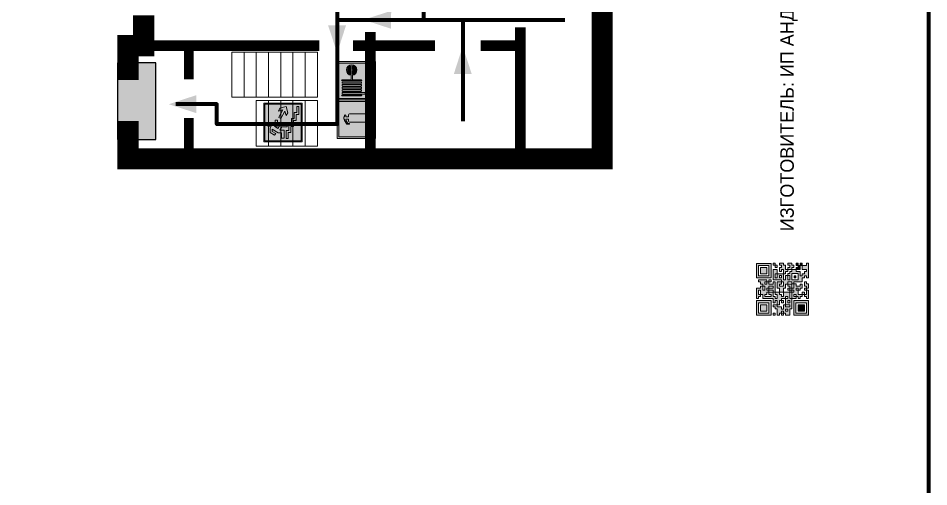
# Model space of a CAD drawing. Header units: millimetres. Extents: x 13114 to 67229, y 22859 to 38520.
# Drawn here: x 23301.3 to 23490.7, y 24679.7 to 24777.2 of the extents above; entities that cross this region are included whole.
import ezdxf

# ---------------------------------------------------------------- set-up
doc = ezdxf.new("R2010")
doc.units = ezdxf.units.MM
doc.layers.add('План_Штампы', color=7, linetype='Continuous')
doc.styles.add('обычный', font='arial.ttf')

# ---------------------------------------------------------------- blocks, each defined once
blk = doc.blocks.new('QR')
at = {"lineweight": 0}
h = blk.add_hatch(color=256, dxfattribs=at)
h.dxf.hatch_style = 1
h.paths.add_polyline_path([(9241.16, 2687.38), (9242.01, 2687.38), (9242.01, 2687.83), (9241.59, 2687.83), (9241.59, 2688.68), (9239.45, 2688.68), (9239.45, 2688.25), (9239.86, 2688.25), (9239.86, 2687.83), (9240.29, 2687.83), (9240.29, 2688.25), (9241.16, 2688.25), (9241.16, 2687.83), (9240.29, 2687.83), (9240.29, 2687.38), (9239.45, 2687.38), (9239.45, 2685.22), (9238.57, 2685.22), (9238.57, 2684.8), (9239.02, 2684.8), (9239.02, 2684.37), (9238.13, 2684.37), (9238.13, 2683.92), (9239.02, 2683.92), (9239.02, 2683.5), (9239.44, 2683.5), (9239.44, 2682.64), (9239.87, 2682.64), (9239.87, 2682.18), (9239.44, 2682.18), (9239.44, 2682.64), (9238.13, 2682.64), (9238.13, 2681.76), (9237.71, 2681.76), (9237.71, 2682.64), (9238.13, 2682.64), (9238.13, 2683.07), (9237.27, 2683.07), (9237.27, 2683.51), (9237.71, 2683.51), (9237.71, 2684.37), (9238.13, 2684.37), (9238.13, 2685.22), (9237.71, 2685.22), (9237.71, 2684.8), (9237.28, 2684.8), (9237.28, 2684.38), (9235.98, 2684.38), (9235.98, 2683.92), (9236.4, 2683.92), (9236.4, 2683.49), (9236.84, 2683.49), (9236.84, 2683.07), (9236.4, 2683.07), (9236.4, 2682.64), (9235.98, 2682.64), (9235.98, 2681.76), (9237.29, 2681.76), (9237.29, 2681.33), (9239.43, 2681.33), (9239.43, 2681.76), (9240.74, 2681.76), (9240.74, 2683.05), (9239.87, 2683.05), (9239.87, 2683.5), (9240.29, 2683.5), (9240.29, 2683.91), (9240.74, 2683.91), (9240.74, 2684.81), (9240.29, 2684.81), (9240.29, 2684.79), (9240.29, 2684.37), (9239.45, 2684.37), (9239.45, 2684.8), (9239.87, 2684.8), (9239.87, 2685.21), (9240.74, 2685.21), (9240.74, 2686.1), (9240.29, 2686.1), (9240.29, 2685.64), (9239.86, 2685.64), (9239.86, 2686.95), (9240.29, 2686.95), (9240.29, 2686.52), (9240.74, 2686.52), (9240.74, 2686.1), (9241.16, 2686.1), (9241.16, 2686.53), (9241.59, 2686.53), (9241.59, 2686.1), (9242.02, 2686.1), (9242.02, 2685.21), (9241.59, 2685.21), (9241.59, 2686.1), (9241.16, 2686.1), (9241.16, 2685.21), (9240.74, 2685.21), (9240.74, 2684.81), (9242.89, 2684.81), (9242.89, 2685.22), (9242.47, 2685.22), (9242.47, 2686.11), (9242.89, 2686.11), (9242.89, 2686.52), (9242.46, 2686.52), (9242.46, 2686.95), (9242.89, 2686.95), (9242.89, 2686.52), (9243.32, 2686.52), (9243.32, 2688.26), (9242.9, 2688.26), (9242.9, 2687.83), (9242.47, 2687.83), (9242.47, 2687.38), (9242.01, 2687.38), (9242.01, 2686.94), (9241.16, 2686.94)])
h.paths.add_polyline_path([(9239.02, 2682.18), (9239.02, 2681.76), (9238.54, 2681.76), (9238.54, 2682.18)], flags=16)
h.paths.add_polyline_path([(9237.27, 2682.65), (9237.27, 2682.19), (9236.83, 2682.19), (9236.83, 2682.65)], flags=16)
h = blk.add_hatch(color=256, dxfattribs=at)
h.dxf.hatch_style = 1
h.paths.add_polyline_path([(9238.15, 2687.83), (9236.83, 2687.83), (9236.83, 2686.52), (9238.15, 2686.52)], flags=0)
h.paths.add_polyline_path([(9239.01, 2685.65), (9239.01, 2688.68), (9235.98, 2688.68), (9235.98, 2685.65)])
h.paths.add_polyline_path([(9236.41, 2686.1), (9236.41, 2688.26), (9238.56, 2688.26), (9238.56, 2686.1)], flags=16)
h.paths.add_polyline_path([(9236.83, 2686.52), (9236.83, 2687.83), (9238.15, 2687.83), (9238.15, 2686.52)], flags=0)
h = blk.add_hatch(color=256, dxfattribs=at)
h.dxf.hatch_style = 1
h.paths.add_polyline_path([(9238.15, 2686.52), (9238.15, 2687.83), (9236.83, 2687.83), (9236.83, 2686.52)])
h.paths.add_polyline_path([(9245.91, 2686.52), (9245.91, 2687.83), (9244.59, 2687.83), (9244.59, 2686.52)], flags=0)
h.paths.add_polyline_path([(9246.77, 2685.65), (9246.77, 2688.68), (9243.74, 2688.68), (9243.74, 2685.65)])
h.paths.add_polyline_path([(9244.17, 2686.1), (9244.17, 2688.26), (9246.32, 2688.26), (9246.32, 2686.1)], flags=16)
h.paths.add_polyline_path([(9244.59, 2686.52), (9244.59, 2687.83), (9245.91, 2687.83), (9245.91, 2686.52)], flags=0)
h = blk.add_hatch(color=256, dxfattribs=at)
h.dxf.hatch_style = 1
h.paths.add_polyline_path([(9240.75, 2681.76), (9240.75, 2681.35), (9241.17, 2681.35), (9241.17, 2681.76)])
h.paths.add_polyline_path([(9241.6, 2682.18), (9241.17, 2682.18), (9241.17, 2681.76), (9241.6, 2681.76)])
h.paths.add_polyline_path([(9242.47, 2681.34), (9242.47, 2682.19), (9242.02, 2682.19), (9242.02, 2681.76), (9241.6, 2681.76), (9241.6, 2681.34)])
h.paths.add_polyline_path([(9239.87, 2678.3), (9239.44, 2678.3), (9239.44, 2677.89), (9241.17, 2677.89), (9241.17, 2678.3), (9240.28, 2678.3), (9240.28, 2678.73), (9239.87, 2678.73)])
h.paths.add_polyline_path([(9240.75, 2678.73), (9240.75, 2679.19), (9240.28, 2679.19), (9240.28, 2678.73)])
h.paths.add_polyline_path([(9241.6, 2678.73), (9241.17, 2678.73), (9241.17, 2678.3), (9241.6, 2678.3)])
h.paths.add_polyline_path([(9242.02, 2678.3), (9241.6, 2678.3), (9241.6, 2677.89), (9242.48, 2677.89), (9242.48, 2678.31), (9242.9, 2678.31), (9242.9, 2678.73), (9242.02, 2678.73)])
h.paths.add_polyline_path([(9246.36, 2684.37), (9246.36, 2684.79), (9245.93, 2684.79), (9245.93, 2684.37)])
h.paths.add_polyline_path([(9246.78, 2685.2), (9246.36, 2685.2), (9246.36, 2684.79), (9246.78, 2684.79)])
h.paths.add_polyline_path([(9245.91, 2687.83), (9244.59, 2687.83), (9244.59, 2686.52), (9245.91, 2686.52)])
h = blk.add_hatch(color=256, dxfattribs=at)
h.dxf.hatch_style = 1
h.paths.add_polyline_path([(9243.32, 2686.11), (9242.89, 2686.11), (9242.89, 2685.64), (9243.32, 2685.64)])
h.paths.add_polyline_path([(9239.02, 2683.07), (9239.02, 2683.5), (9238.56, 2683.5), (9238.56, 2683.07)])
h.paths.add_polyline_path([(9236.4, 2684.8), (9236.4, 2685.22), (9235.98, 2685.22), (9235.98, 2684.8)])
h.paths.add_polyline_path([(9236.4, 2683.07), (9236.4, 2683.49), (9235.98, 2683.49), (9235.98, 2683.07)])
h = blk.add_hatch(color=256, dxfattribs=at)
h.dxf.hatch_style = 1
h.paths.add_polyline_path([(9243.32, 2682.64), (9243.32, 2683.07), (9244.62, 2683.07), (9244.62, 2684.37), (9243.74, 2684.37), (9243.74, 2684.8), (9244.62, 2684.8), (9244.62, 2684.37), (9245.48, 2684.37), (9245.48, 2685.22), (9243.32, 2685.22), (9243.32, 2683.5), (9242.89, 2683.5), (9242.89, 2683.06), (9242.01, 2683.06), (9242.01, 2683.91), (9242.47, 2683.91), (9242.47, 2683.5), (9242.89, 2683.5), (9242.89, 2684.38), (9241.59, 2684.38), (9241.59, 2683.91), (9240.74, 2683.91), (9240.74, 2683.05), (9241.59, 2683.05), (9241.59, 2682.64), (9242.47, 2682.64), (9242.47, 2682.19), (9242.91, 2682.19), (9242.91, 2681.34), (9242.48, 2681.34), (9242.48, 2680.91), (9242.91, 2680.91), (9242.91, 2679.17), (9243.75, 2679.17), (9243.75, 2678.73), (9244.2, 2678.73), (9244.2, 2678.3), (9243.75, 2678.3), (9243.75, 2677.88), (9246.78, 2677.88), (9246.78, 2678.3), (9246.35, 2678.3), (9246.35, 2679.19), (9245.48, 2679.19), (9245.48, 2678.31), (9245.05, 2678.31), (9245.05, 2678.73), (9244.62, 2678.73), (9244.62, 2679.19), (9244.2, 2679.19), (9244.2, 2679.61), (9245.05, 2679.61), (9245.05, 2680.46), (9245.48, 2680.46), (9245.48, 2681.34), (9245.04, 2681.34), (9245.04, 2681.76), (9244.63, 2681.76), (9244.63, 2682.19), (9244.21, 2682.19), (9244.21, 2681.76), (9243.32, 2681.76), (9243.32, 2682.19), (9244.21, 2682.19), (9244.21, 2682.64)])
h.paths.add_polyline_path([(9243.75, 2683.49), (9243.75, 2683.92), (9244.21, 2683.92), (9244.21, 2683.49)], flags=16)
h.paths.add_polyline_path([(9243.32, 2681.34), (9244.63, 2681.34), (9244.63, 2680.04), (9243.32, 2680.04)], flags=16)
h.paths.add_polyline_path([(9243.76, 2680.89), (9244.18, 2680.89), (9244.18, 2680.48), (9243.76, 2680.48)], flags=0)
h = blk.add_hatch(color=256, dxfattribs=at)
h.dxf.hatch_style = 1
h.paths.add_polyline_path([(9246.36, 2683.07), (9246.78, 2683.07), (9246.78, 2683.92), (9246.36, 2683.92), (9246.36, 2683.49), (9245.92, 2683.49), (9245.92, 2683.92), (9245.06, 2683.92), (9245.06, 2683.49), (9245.48, 2683.49), (9245.48, 2683.07), (9244.62, 2683.07), (9244.62, 2682.65), (9245.05, 2682.65), (9245.05, 2682.18), (9245.48, 2682.18), (9245.48, 2682.65), (9246.36, 2682.65)])
h.paths.add_polyline_path([(9246.78, 2682.18), (9246.36, 2682.18), (9246.36, 2681.75), (9245.92, 2681.75), (9245.92, 2682.18), (9245.48, 2682.18), (9245.48, 2681.34), (9245.48, 2681.34), (9245.94, 2681.34), (9245.94, 2680.91), (9246.36, 2680.91), (9246.36, 2681.34), (9246.78, 2681.34)])
h = blk.add_hatch(color=256, dxfattribs=at)
h.dxf.hatch_style = 1
h.paths.add_polyline_path([(9235.98, 2680.9), (9235.98, 2677.86), (9239.02, 2677.86), (9239.02, 2680.9)])
h.paths.add_polyline_path([(9238.57, 2680.48), (9238.57, 2678.32), (9236.41, 2678.32), (9236.41, 2680.48)], flags=16)
h.paths.add_polyline_path([(9238.15, 2680.05), (9238.15, 2678.74), (9236.83, 2678.74), (9236.83, 2680.05)], flags=0)
h = blk.add_hatch(color=256, dxfattribs=at)
h.dxf.hatch_style = 1
h.paths.add_polyline_path([(9242.02, 2680.46), (9242.48, 2680.46), (9242.48, 2680.91), (9241.58, 2680.91), (9241.58, 2681.35), (9241.17, 2681.35), (9241.17, 2680.91), (9240.75, 2680.91), (9240.75, 2681.33), (9239.43, 2681.33), (9239.43, 2680.46), (9239.86, 2680.46), (9239.86, 2680.92), (9240.3, 2680.92), (9240.3, 2680.46), (9239.86, 2680.46), (9239.86, 2680.04), (9239.44, 2680.04), (9239.44, 2679.62), (9239.86, 2679.62), (9239.86, 2679.19), (9240.29, 2679.19), (9240.29, 2680.03), (9241.18, 2680.03), (9241.18, 2680.47), (9241.6, 2680.47), (9241.6, 2680.03), (9241.18, 2680.03), (9241.18, 2679.61), (9241.6, 2679.61), (9241.6, 2679.19), (9242.47, 2679.19), (9242.47, 2679.6), (9242.02, 2679.6)])
h = blk.add_hatch(color=256, dxfattribs=at)
h.dxf.hatch_style = 1
h.paths.add_polyline_path([(9244.18, 2680.48), (9244.18, 2680.89), (9243.76, 2680.89), (9243.76, 2680.48)])
h = blk.add_hatch(color=256, dxfattribs=at)
h.dxf.hatch_style = 1
h.paths.add_polyline_path([(9238.15, 2680.05), (9236.83, 2680.05), (9236.83, 2678.74), (9238.15, 2678.74)])
h = blk.add_hatch(color=256, dxfattribs=at)
h.dxf.hatch_style = 1
h.paths.add_polyline_path([(9245.93, 2680.04), (9245.93, 2680.46), (9245.48, 2680.46), (9245.48, 2679.62), (9246.35, 2679.62), (9246.35, 2680.04)])
h.paths.add_polyline_path([(9246.78, 2680.04), (9246.78, 2680.46), (9246.35, 2680.46), (9246.35, 2680.04)])
h.paths.add_polyline_path([(9246.78, 2679.18), (9246.78, 2679.62), (9246.35, 2679.62), (9246.35, 2679.18)])
for points in [[(9237.71, 2685.22), (9238.13, 2685.22), (9238.13, 2684.37), (9237.71, 2684.37), (9237.71, 2683.51), (9237.27, 2683.51), (9237.27, 2683.07), (9238.13, 2683.07), (9238.13, 2682.64), (9237.71, 2682.64), (9237.71, 2681.76), (9238.13, 2681.76), (9238.13, 2682.64), (9239.44, 2682.64), (9239.44, 2683.5), (9239.02, 2683.5), (9239.02, 2683.07), (9238.56, 2683.07), (9238.56, 2683.5), (9239.02, 2683.5), (9239.02, 2683.92), (9238.13, 2683.92), (9238.13, 2684.37), (9239.02, 2684.37), (9239.02, 2684.8), (9238.57, 2684.8), (9238.57, 2685.22), (9239.45, 2685.22), (9239.45, 2687.38), (9240.29, 2687.38), (9240.29, 2687.83), (9239.86, 2687.83), (9239.86, 2688.25), (9239.45, 2688.25), (9239.45, 2688.68), (9241.59, 2688.68), (9241.59, 2687.83), (9242.01, 2687.83), (9242.01, 2687.38), (9242.47, 2687.38), (9242.47, 2687.83), (9242.9, 2687.83), (9242.9, 2688.26), (9243.32, 2688.26), (9243.32, 2686.52), (9242.89, 2686.52), (9242.89, 2686.11), (9243.32, 2686.11), (9243.32, 2685.64), (9242.89, 2685.64), (9242.89, 2686.11), (9242.47, 2686.11), (9242.47, 2685.22), (9242.89, 2685.22), (9242.89, 2684.81), (9240.74, 2684.81), (9240.74, 2683.91), (9241.59, 2683.91), (9241.59, 2684.38), (9242.89, 2684.38), (9242.89, 2683.5), (9242.47, 2683.5), (9242.47, 2683.91), (9242.01, 2683.91), (9242.01, 2683.06), (9242.89, 2683.06), (9242.89, 2683.5), (9243.32, 2683.5), (9243.32, 2685.22), (9245.48, 2685.22), (9245.48, 2684.37), (9244.62, 2684.37), (9244.62, 2683.07), (9245.48, 2683.07), (9245.48, 2683.49), (9245.06, 2683.49), (9245.06, 2683.92), (9245.92, 2683.92), (9245.92, 2683.49), (9246.36, 2683.49), (9246.36, 2683.92), (9246.78, 2683.92), (9246.78, 2683.07), (9246.36, 2683.07), (9246.36, 2682.65), (9245.48, 2682.65), (9245.48, 2682.18), (9245.92, 2682.18), (9245.92, 2681.75), (9246.36, 2681.75), (9246.36, 2682.18), (9246.78, 2682.18), (9246.78, 2681.34), (9246.36, 2681.34), (9246.36, 2680.91), (9245.94, 2680.91), (9245.94, 2681.34), (9245.48, 2681.34), (9245.48, 2680.46), (9245.93, 2680.46), (9245.93, 2680.04), (9246.35, 2680.04), (9246.35, 2680.46), (9246.78, 2680.46), (9246.78, 2680.04), (9246.78, 2680.04), (9246.35, 2680.04), (9246.35, 2679.62), (9246.78, 2679.62), (9246.78, 2679.18), (9246.35, 2679.18), (9246.35, 2678.3), (9246.78, 2678.3), (9246.78, 2677.88), (9243.75, 2677.88), (9243.75, 2678.3), (9244.2, 2678.3), (9244.2, 2678.73), (9243.75, 2678.73), (9243.75, 2679.17), (9242.91, 2679.17), (9242.91, 2680.91), (9242.48, 2680.91), (9242.48, 2680.46), (9242.02, 2680.46), (9242.02, 2679.6), (9242.47, 2679.6), (9242.47, 2679.19), (9241.6, 2679.19), (9241.6, 2679.61), (9241.18, 2679.61), (9241.18, 2680.03), (9240.29, 2680.03), (9240.29, 2679.19), (9240.75, 2679.19), (9240.75, 2678.73), (9240.28, 2678.73), (9240.28, 2678.3), (9241.17, 2678.3), (9241.17, 2678.73), (9241.6, 2678.73), (9241.6, 2678.3), (9242.02, 2678.3), (9242.02, 2678.73), (9242.9, 2678.73), (9242.9, 2678.31), (9242.48, 2678.31), (9242.48, 2677.89), (9241.6, 2677.89), (9241.6, 2678.3), (9241.17, 2678.3), (9241.17, 2677.89), (9239.44, 2677.89), (9239.44, 2678.3), (9239.87, 2678.3), (9239.87, 2678.73), (9240.28, 2678.73), (9240.28, 2679.19), (9240.29, 2679.19), (9239.86, 2679.19), (9239.86, 2679.62), (9239.44, 2679.62), (9239.44, 2680.04), (9239.86, 2680.04), (9239.86, 2680.46), (9239.43, 2680.46), (9239.43, 2681.33), (9237.29, 2681.33), (9237.29, 2681.76), (9235.98, 2681.76), (9235.98, 2682.64), (9236.4, 2682.64), (9236.4, 2683.07), (9235.98, 2683.07), (9235.98, 2683.49), (9236.4, 2683.49), (9236.4, 2683.92), (9235.98, 2683.92), (9235.98, 2684.38), (9237.28, 2684.38), (9237.28, 2684.8), (9237.71, 2684.8), (9237.71, 2685.22), (9237.92, 2685.22)], [(9240.74, 2686.1), (9240.74, 2686.52), (9240.29, 2686.52), (9240.29, 2686.95), (9239.86, 2686.95), (9239.86, 2685.64), (9240.29, 2685.64), (9240.29, 2686.1), (9240.74, 2686.1), (9240.74, 2686.52)], [(9240.74, 2685.21), (9239.87, 2685.21), (9239.87, 2684.8), (9239.45, 2684.8), (9239.45, 2684.37), (9240.29, 2684.37), (9240.29, 2684.79), (9240.29, 2684.81), (9240.74, 2684.81), (9240.74, 2685.21), (9239.87, 2685.21)], [(9244.62, 2684.37), (9244.62, 2684.8), (9243.74, 2684.8), (9243.74, 2684.37), (9244.62, 2684.37)], [(9240.74, 2683.05), (9240.74, 2681.76), (9239.43, 2681.76), (9239.43, 2681.33), (9240.75, 2681.33), (9240.75, 2681.35), (9240.75, 2680.91), (9241.17, 2680.91), (9241.17, 2681.35), (9241.58, 2681.35), (9241.58, 2680.91), (9242.48, 2680.91), (9242.48, 2681.34), (9242.91, 2681.34), (9242.91, 2682.19), (9242.47, 2682.19), (9242.47, 2682.64), (9241.59, 2682.64), (9241.59, 2683.05), (9240.74, 2683.05)], [(9240.74, 2683.91), (9240.29, 2683.91), (9240.29, 2683.5), (9239.87, 2683.5), (9239.87, 2683.05), (9240.74, 2683.05), (9240.74, 2683.91)], [(9244.62, 2683.07), (9243.32, 2683.07), (9243.32, 2682.64), (9244.21, 2682.64), (9244.21, 2682.19), (9243.32, 2682.19), (9243.32, 2681.76), (9244.21, 2681.76), (9244.21, 2682.19), (9244.63, 2682.19), (9244.63, 2681.76), (9245.04, 2681.76), (9245.04, 2681.34), (9245.48, 2681.34)], [(9245.48, 2682.18), (9245.05, 2682.18), (9245.05, 2682.65), (9244.62, 2682.65), (9244.62, 2683.07)], [(9239.86, 2680.46), (9239.86, 2680.92), (9240.3, 2680.92), (9240.3, 2680.46), (9239.86, 2680.46)], [(9241.6, 2681.76), (9242.02, 2681.76), (9242.02, 2682.19), (9242.47, 2682.19), (9242.47, 2681.34), (9241.6, 2681.34), (9241.6, 2681.76)], [(9245.48, 2682.18), (9245.48, 2681.34)], [(9245.48, 2680.46), (9245.05, 2680.46), (9245.05, 2679.61), (9244.2, 2679.61), (9244.2, 2679.19), (9244.62, 2679.19), (9244.62, 2678.73), (9245.05, 2678.73), (9245.05, 2678.31), (9245.48, 2678.31), (9245.48, 2679.19), (9246.35, 2679.19), (9246.35, 2679.07)], [(9246.35, 2679.62), (9245.48, 2679.62), (9245.48, 2680.46)], [(9245.48, 2680.46), (9245.48, 2679.62), (9246.35, 2679.62), (9246.35, 2680.04), (9245.93, 2680.04), (9245.93, 2680.46), (9245.48, 2680.46), (9245.48, 2679.62)], [(9246.35, 2679.62), (9246.35, 2679.18)]]:
    blk.add_lwpolyline(points, dxfattribs=at)
for points in [[(9235.98, 2685.65), (9239.01, 2685.65), (9239.01, 2688.68), (9235.98, 2688.68)], [(9236.41, 2688.26), (9238.56, 2688.26), (9238.56, 2686.1), (9236.41, 2686.1)], [(9240.29, 2687.83), (9241.16, 2687.83), (9241.16, 2688.25), (9240.29, 2688.25)], [(9240.29, 2688.25), (9241.16, 2688.25), (9241.16, 2687.83), (9240.29, 2687.83)], [(9243.74, 2685.65), (9246.77, 2685.65), (9246.77, 2688.68), (9243.74, 2688.68)], [(9244.17, 2688.26), (9246.32, 2688.26), (9246.32, 2686.1), (9244.17, 2686.1)], [(9236.83, 2687.83), (9238.15, 2687.83), (9238.15, 2686.52), (9236.83, 2686.52)], [(9242.01, 2687.38), (9241.16, 2687.38), (9241.16, 2686.94), (9242.01, 2686.94)], [(9241.16, 2687.38), (9242.01, 2687.38), (9242.01, 2686.94), (9241.16, 2686.94)], [(9241.16, 2686.53), (9241.59, 2686.53), (9241.59, 2686.1), (9241.16, 2686.1)], [(9242.89, 2686.52), (9242.46, 2686.52), (9242.46, 2686.95), (9242.89, 2686.95)], [(9244.59, 2687.83), (9245.91, 2687.83), (9245.91, 2686.52), (9244.59, 2686.52)], [(9235.98, 2684.8), (9236.4, 2684.8), (9236.4, 2685.22), (9235.98, 2685.22)], [(9241.16, 2686.1), (9240.74, 2686.1), (9240.74, 2685.21), (9241.16, 2685.21)], [(9241.59, 2686.1), (9242.02, 2686.1), (9242.02, 2685.21), (9241.59, 2685.21)], [(9245.93, 2684.79), (9246.36, 2684.79), (9246.36, 2684.37), (9245.93, 2684.37)], [(9246.36, 2685.2), (9246.78, 2685.2), (9246.78, 2684.79), (9246.36, 2684.79)], [(9236.4, 2683.07), (9236.84, 2683.07), (9236.84, 2683.49), (9236.4, 2683.49)], [(9236.83, 2682.19), (9237.27, 2682.19), (9237.27, 2682.65), (9236.83, 2682.65)], [(9239.44, 2682.64), (9239.87, 2682.64), (9239.87, 2682.18), (9239.44, 2682.18)], [(9243.75, 2683.92), (9244.21, 2683.92), (9244.21, 2683.49), (9243.75, 2683.49)], [(9235.98, 2677.86), (9239.02, 2677.86), (9239.02, 2680.9), (9235.98, 2680.9)], [(9238.54, 2682.18), (9239.02, 2682.18), (9239.02, 2681.76), (9238.54, 2681.76)], [(9240.75, 2681.76), (9241.17, 2681.76), (9241.17, 2681.35), (9240.75, 2681.35)], [(9241.17, 2682.18), (9241.6, 2682.18), (9241.6, 2681.76), (9241.17, 2681.76)], [(9243.32, 2680.04), (9244.63, 2680.04), (9244.63, 2681.34), (9243.32, 2681.34)], [(9243.76, 2680.89), (9244.18, 2680.89), (9244.18, 2680.48), (9243.76, 2680.48)], [(9236.41, 2680.48), (9238.57, 2680.48), (9238.57, 2678.32), (9236.41, 2678.32)], [(9236.83, 2680.05), (9238.15, 2680.05), (9238.15, 2678.74), (9236.83, 2678.74)], [(9241.18, 2680.03), (9241.6, 2680.03), (9241.6, 2680.47), (9241.18, 2680.47)]]:
    blk.add_lwpolyline(points, close=True, dxfattribs=at)
blk = doc.blocks.new('A$C7B4425F7')
at = {"true_color": 0xffffff}
blk.add_hatch(color=7, dxfattribs=at).paths.add_polyline_path([(0, 0), (-16, 0), (-16, -8), (0, -8)])
h = blk.add_hatch(color=126)
h.paths.add_polyline_path([(-0.2, -0.2), (-15.8, -0.2), (-15.8, -7.8), (-0.2, -7.8)])
h.paths.add_polyline_path([(-11.76, -2.03), (-11.76, -3.66), (-11.17, -3.66, -0.568275), (-11.17, -6.18), (-12.58, -6.18), (-12.58, -2.03)], flags=16)
h.paths.add_polyline_path([(-13.33, -4.12, -0.495768), (-13.59, -6.18), (-15.03, -6.18), (-15.03, -2.03), (-13.59, -2.03, -0.487973)], flags=16)
h.paths.add_polyline_path([(-10.25, -2.03), (-9.48, -2.03), (-9.48, -6.18), (-10.25, -6.18)], flags=16)
h.paths.add_polyline_path([(-13.84, -3.69), (-14.24, -3.69), (-14.24, -3.03), (-13.9, -3.03, -0.692621)], flags=0)
h.paths.add_polyline_path([(-9.15, -2.03), (-8.4, -2.03), (-8.04, -3.07), (-7.68, -2.03), (-6.93, -2.03), (-7.64, -4.1), (-6.93, -6.18), (-7.68, -6.18), (-8.04, -5.14), (-8.4, -6.18), (-9.15, -6.18), (-8.44, -4.1)], flags=16)
h.paths.add_polyline_path([(-11.76, -4.46), (-11.42, -4.46, -0.692621), (-11.36, -5.12), (-11.76, -5.12)], flags=0)
h.paths.add_polyline_path([(-13.9, -5.2), (-14.24, -5.2), (-14.24, -4.55), (-13.84, -4.55, -0.708038)], flags=0)
edge = h.paths.add_edge_path(flags=16)
edge.add_ellipse((-5.51, -4.08), major_axis=(0, 2.05), ratio=0.586184, start_angle=0, end_angle=360)
edge = h.paths.add_edge_path(flags=0)
edge.add_ellipse((-5.51, -4.08), major_axis=(0, 1.14), ratio=0.454828, start_angle=0, end_angle=360)
h.paths.add_polyline_path([(-4.13, -4.96, 0.377264), (-3.48, -4.52, 0.0555), (-3.16, -2.03), (-1.66, -2.03), (-1.66, -4.96), (-0.96, -4.96), (-0.96, -7.01), (-1.75, -7.01), (-1.75, -6.18), (-3.3, -6.18), (-3.3, -7.02), (-4.13, -7.02)], flags=16)
h.paths.add_polyline_path([(-2.73, -2.91), (-2.28, -2.91), (-2.28, -4.96), (-3.05, -4.96, 0.079136)], flags=0)
at = {"color": 126}
blk.add_lwpolyline([(-16, -8), (0, -8), (0, 0), (-16, 0)], close=True, dxfattribs=at)
blk = doc.blocks.new('вниз')
at = {"lineweight": 0, "true_color": 0xffffff}
h = blk.add_hatch(color=7, dxfattribs=at)
h.dxf.hatch_style = 1
h.paths.add_polyline_path([(40994.51, -4472.22), (40986.51, -4472.22), (40986.51, -4480.22), (40994.51, -4480.22)])
h.paths.add_polyline_path([(40994.31, -4472.42), (40994.31, -4480.01), (40986.71, -4480.01), (40986.71, -4472.42)], flags=16)
h.paths.add_polyline_path([(40988.43, -4473.53), (40989.43, -4473.53), (40990.19, -4473.96), (40990.19, -4474.6), (40991, -4474.6), (40991, -4475.06), (40989.73, -4475.06), (40989.73, -4474.46), (40989.3, -4475.18), (40990.17, -4475.7), (40990.17, -4477.11), (40989.63, -4477.11), (40989.63, -4476.01), (40988.94, -4475.59), (40988.94, -4476.46), (40988.94, -4476.46), (40987.47, -4476.46), (40987.26, -4476.46), (40987.26, -4475.92), (40988.4, -4475.92), (40988.4, -4475.2), (40989.1, -4473.99), (40988.66, -4473.99), (40988.24, -4474.7), (40987.86, -4474.47), (40988.41, -4473.56)], flags=0)
h.paths.add_polyline_path([(40990.55, -4473.29, -1), (40989.69, -4473.29, -1)], flags=0)
h.paths.add_polyline_path([(40988.85, -4476.89), (40988.85, -4477.43), (40990.1, -4477.43), (40990.1, -4477.99), (40991.34, -4477.99), (40991.34, -4478.54), (40992.59, -4478.54), (40992.59, -4479.09), (40993.83, -4479.09), (40993.83, -4479.52), (40992.17, -4479.52), (40992.17, -4478.97), (40990.91, -4478.97), (40990.91, -4478.41), (40989.68, -4478.41), (40989.68, -4477.86), (40988.43, -4477.86), (40988.43, -4477.31), (40987.6, -4477.31), (40987.18, -4477.31), (40987.18, -4476.89)], flags=0)
h.paths.add_polyline_path([(40991.61, -4475.33), (40993.12, -4476.2), (40992.9, -4475.27), (40993.48, -4475.6), (40993.83, -4476.88), (40992.56, -4477.22), (40991.97, -4476.88), (40992.9, -4476.61), (40991.38, -4475.74), (40991.58, -4475.39)], flags=0)
h.paths.add_polyline_path([(40990.19, -4473.96), (40989.43, -4473.53), (40988.43, -4473.53), (40988.41, -4473.56), (40987.86, -4474.47), (40988.24, -4474.7), (40988.66, -4473.99), (40989.1, -4473.99), (40988.4, -4475.2), (40988.4, -4475.92), (40987.26, -4475.92), (40987.26, -4476.46), (40987.47, -4476.46), (40988.94, -4476.46), (40988.94, -4476.27), (40988.94, -4475.59), (40989.63, -4476.01), (40989.63, -4477.11), (40990.17, -4477.11), (40990.17, -4475.7), (40989.3, -4475.18), (40989.73, -4474.46), (40989.73, -4475.06), (40991, -4475.06), (40991, -4474.6), (40990.19, -4474.6)], flags=0)
h.paths.add_polyline_path([(40990.55, -4473.29, 1), (40989.69, -4473.29, 1)], flags=0)
h.paths.add_polyline_path([(40991.61, -4475.33), (40991.58, -4475.39), (40991.38, -4475.74), (40992.9, -4476.61), (40991.97, -4476.88), (40992.56, -4477.22), (40993.83, -4476.88), (40993.48, -4475.6), (40992.9, -4475.27), (40993.12, -4476.2)], flags=0)
h.paths.add_polyline_path([(40990.1, -4477.43), (40988.85, -4477.43), (40988.85, -4476.89), (40987.18, -4476.89), (40987.18, -4477.31), (40987.6, -4477.31), (40988.43, -4477.31), (40988.43, -4477.86), (40989.68, -4477.86), (40989.68, -4478.41), (40990.91, -4478.41), (40990.91, -4478.97), (40992.17, -4478.97), (40992.17, -4479.52), (40993.83, -4479.52), (40993.83, -4479.09), (40992.59, -4479.09), (40992.59, -4478.54), (40991.34, -4478.54), (40991.34, -4477.99), (40990.1, -4477.99)], flags=0)
at = {"lineweight": 0}
h = blk.add_hatch(color=126, dxfattribs=at)
h.dxf.hatch_style = 1
h.paths.add_polyline_path([(40994.31, -4472.42), (40986.71, -4472.42), (40986.71, -4480.01), (40994.31, -4480.01)])
h.paths.add_polyline_path([(40988.43, -4473.53), (40989.43, -4473.53), (40990.19, -4473.96), (40990.19, -4474.6), (40991, -4474.6), (40991, -4475.06), (40989.73, -4475.06), (40989.73, -4474.46), (40989.3, -4475.18), (40990.17, -4475.7), (40990.17, -4477.11), (40989.63, -4477.11), (40989.63, -4476.01), (40988.94, -4475.59), (40988.94, -4476.46), (40988.94, -4476.46), (40987.47, -4476.46), (40987.26, -4476.46), (40987.26, -4475.92), (40988.4, -4475.92), (40988.4, -4475.2), (40989.1, -4473.99), (40988.66, -4473.99), (40988.24, -4474.7), (40987.86, -4474.47), (40988.41, -4473.56)], flags=16)
h.paths.add_polyline_path([(40990.55, -4473.29, -1), (40989.69, -4473.29, -1)], flags=16)
h.paths.add_polyline_path([(40988.85, -4476.89), (40988.85, -4477.43), (40990.1, -4477.43), (40990.1, -4477.99), (40991.34, -4477.99), (40991.34, -4478.54), (40992.59, -4478.54), (40992.59, -4479.09), (40993.83, -4479.09), (40993.83, -4479.52), (40992.17, -4479.52), (40992.17, -4478.97), (40990.91, -4478.97), (40990.91, -4478.41), (40989.68, -4478.41), (40989.68, -4477.86), (40988.43, -4477.86), (40988.43, -4477.31), (40987.6, -4477.31), (40987.18, -4477.31), (40987.18, -4476.89)], flags=16)
h.paths.add_polyline_path([(40991.61, -4475.33), (40993.12, -4476.2), (40992.9, -4475.27), (40993.48, -4475.6), (40993.83, -4476.88), (40992.56, -4477.22), (40991.97, -4476.88), (40992.9, -4476.61), (40991.38, -4475.74), (40991.58, -4475.39)], flags=16)
at = {"lineweight": 0, "true_color": 0xffffff}
h = blk.add_hatch(color=7, dxfattribs=at)
h.dxf.hatch_style = 1
h.paths.add_polyline_path([(40989.73, -4474.46), (40989.73, -4475.06), (40991, -4475.06), (40991, -4474.6), (40990.19, -4474.6), (40990.19, -4473.96), (40989.43, -4473.53), (40988.43, -4473.53), (40988.41, -4473.56), (40987.86, -4474.47), (40988.24, -4474.7), (40988.66, -4473.99), (40989.1, -4473.99), (40988.4, -4475.2), (40988.4, -4475.92), (40987.26, -4475.92), (40987.26, -4476.46), (40987.47, -4476.46), (40988.94, -4476.46), (40988.94, -4475.59), (40989.63, -4476.01), (40989.63, -4477.11), (40990.17, -4477.11), (40990.17, -4475.7), (40989.3, -4475.18)])
h.paths.add_polyline_path([(40989.69, -4473.29, 1), (40990.55, -4473.29, 1)])
h.paths.add_polyline_path([(40991.61, -4475.33), (40991.58, -4475.39), (40991.38, -4475.74), (40992.9, -4476.61), (40991.97, -4476.88), (40992.56, -4477.22), (40993.83, -4476.88), (40993.48, -4475.6), (40992.9, -4475.27), (40993.12, -4476.2)])
h.paths.add_polyline_path([(40990.1, -4477.43), (40988.85, -4477.43), (40988.85, -4476.89), (40987.18, -4476.89), (40987.18, -4477.31), (40987.6, -4477.31), (40988.43, -4477.31), (40988.43, -4477.86), (40989.68, -4477.86), (40989.68, -4478.41), (40990.91, -4478.41), (40990.91, -4478.97), (40992.17, -4478.97), (40992.17, -4479.52), (40993.83, -4479.52), (40993.83, -4479.09), (40992.59, -4479.09), (40992.59, -4478.54), (40991.34, -4478.54), (40991.34, -4477.99), (40990.1, -4477.99)])
at = {"color": 126, "lineweight": 0}
for points in [[(40986.51, -4472.22), (40994.51, -4472.22), (40994.51, -4480.22), (40986.51, -4480.22)], [(40986.71, -4472.42), (40994.31, -4472.42), (40994.31, -4480.01), (40986.71, -4480.01)]]:
    blk.add_lwpolyline(points, close=True, dxfattribs=at)
for points in [[(40987.47, -4476.46), (40987.26, -4476.46), (40987.26, -4475.92), (40988.4, -4475.92), (40988.4, -4475.2), (40989.1, -4473.99), (40988.66, -4473.99), (40988.24, -4474.7), (40987.86, -4474.47), (40988.41, -4473.56), (40988.43, -4473.53), (40989.43, -4473.53), (40990.19, -4473.96), (40990.19, -4474.6), (40991, -4474.6), (40991, -4475.06), (40989.73, -4475.06), (40989.73, -4474.46), (40989.3, -4475.18), (40990.17, -4475.7), (40990.17, -4477.11), (40989.63, -4477.11), (40989.63, -4476.01), (40988.94, -4475.59), (40988.94, -4476.46)], [(40987.47, -4476.46), (40988.94, -4476.46), (40988.94, -4476.27)], [(40991.58, -4475.39), (40991.38, -4475.74), (40992.9, -4476.61), (40991.97, -4476.88), (40992.56, -4477.22), (40993.83, -4476.88), (40993.48, -4475.6), (40992.9, -4475.27), (40993.12, -4476.2), (40991.61, -4475.33), (40991.58, -4475.39)], [(40987.6, -4477.31), (40987.18, -4477.31), (40987.18, -4476.89), (40988.85, -4476.89), (40988.85, -4477.43), (40990.1, -4477.43), (40990.1, -4477.99), (40991.34, -4477.99), (40991.34, -4478.54), (40992.59, -4478.54), (40992.59, -4479.09), (40993.83, -4479.09), (40993.83, -4479.52), (40992.17, -4479.52), (40992.17, -4478.97), (40990.91, -4478.97), (40990.91, -4478.41), (40989.68, -4478.41), (40989.68, -4477.86), (40988.43, -4477.86), (40988.43, -4477.31), (40987.6, -4477.31)]]:
    blk.add_lwpolyline(points, dxfattribs=at)
blk.add_circle((40990.12, -4473.29), 0.432, dxfattribs=at)
blk = doc.blocks.new('A$C3AD82952')
at = {"true_color": 0xf5f5ff}
h = blk.add_hatch(color=7, dxfattribs=at)
h.dxf.hatch_style = 1
h.paths.add_polyline_path([(8.21, 8.73, 0.414214), (7.89, 9.05), (7.22, 9.05), (7.22, 9.92), (7.59, 9.92, 1), (7.57, 10.36), (7.22, 10.36), (7.22, 10.6), (6.43, 10.6), (6.43, 10.36), (6.01, 10.36), (4.74, 9.59), (4.74, 8.69), (4.98, 8.73), (4.98, 9.26), (6.12, 9.91), (6.43, 9.91), (6.43, 9.05), (5.76, 9.05, 0.414214), (5.44, 8.73), (5.44, 2.2), (8.21, 2.2)], flags=0)
h.paths.add_polyline_path([(12.8, 12.8), (0, 12.8), (0, 0), (12.8, 0)])
h.paths.add_polyline_path([(0.51, 12.29), (12.29, 12.29), (12.29, 0.51), (0.51, 0.51)], flags=16)
h.paths.add_polyline_path([(4.74, 9.59), (6.01, 10.36), (6.43, 10.36), (6.43, 10.6), (7.22, 10.6), (7.22, 10.36), (7.59, 10.36, -0.94586), (7.59, 9.92), (7.22, 9.92), (7.22, 9.05), (7.89, 9.05, -0.414214), (8.21, 8.73), (8.21, 2.2), (5.44, 2.2), (5.44, 8.73, -0.414214), (5.76, 9.05), (6.43, 9.05), (6.43, 9.91), (6.12, 9.91), (4.98, 9.26), (4.98, 8.73), (4.74, 8.69)], flags=0)
h = blk.add_hatch(color=242)
h.dxf.hatch_style = 1
h.paths.add_polyline_path([(12.29, 12.29), (0.51, 12.29), (0.51, 0.51), (12.29, 0.51)])
h.paths.add_polyline_path([(4.74, 8.69), (4.74, 9.59), (6.01, 10.36), (6.43, 10.36), (6.43, 10.6), (7.22, 10.6), (7.22, 10.36), (7.59, 10.36, -0.94586), (7.59, 9.92), (7.22, 9.92), (7.22, 9.05), (7.89, 9.05, -0.414214), (8.21, 8.73), (8.21, 2.2), (5.44, 2.2), (5.44, 8.73, -0.414214), (5.76, 9.05), (6.43, 9.05), (6.43, 9.91), (6.12, 9.91), (4.98, 9.26), (4.98, 8.73)], flags=16)
h = blk.add_hatch(color=7, dxfattribs=at)
h.dxf.hatch_style = 1
h.paths.add_polyline_path([(8.21, 8.73, 0.414214), (7.89, 9.05), (7.22, 9.05), (7.22, 9.92), (7.59, 9.92, 1), (7.57, 10.36), (7.22, 10.36), (7.22, 10.6), (6.43, 10.6), (6.43, 10.36), (6.01, 10.36), (4.74, 9.59), (4.74, 8.69), (4.98, 8.73), (4.98, 9.26), (6.12, 9.91), (6.43, 9.91), (6.43, 9.05), (5.76, 9.05, 0.414214), (5.44, 8.73), (5.44, 2.2), (8.21, 2.2)])
at = {"color": 242, "lineweight": 5}
for p, q in [((0, 0), (0, 12.8)), ((0, 12.8), (12.8, 12.8)), ((12.8, 0), (12.8, 12.8)), ((6.01, 10.36), (4.74, 9.59)), ((4.74, 9.59), (4.74, 8.69)), ((4.98, 9.26), (6.12, 9.91)), ((4.98, 8.73), (4.98, 9.26)), ((6.01, 10.36), (6.43, 10.36)), ((6.12, 9.91), (6.43, 9.91)), ((7.22, 10.6), (6.43, 10.6)), ((6.43, 10.6), (6.43, 10.36)), ((6.43, 9.91), (6.43, 9.05)), ((7.22, 10.36), (7.22, 10.6)), ((7.59, 10.36), (7.22, 10.36)), ((7.22, 9.05), (7.22, 9.92)), ((7.59, 9.92), (7.22, 9.92)), ((4.74, 8.69), (4.98, 8.73)), ((5.44, 2.2), (5.44, 8.73)), ((5.76, 9.05), (6.43, 9.05)), ((7.89, 9.05), (7.22, 9.05)), ((8.21, 2.2), (8.21, 8.73)), ((0, 0), (12.8, 0)), ((5.44, 2.2), (8.21, 2.2))]:
    blk.add_line(p, q, dxfattribs=at)
blk.add_lwpolyline([(0.51, 12.29), (12.29, 12.29), (12.29, 0.51), (0.51, 0.51)], close=True, dxfattribs=at)
for centre, radius, start, end in [((7.58, 10.14), 0.223, 273.1875, 86.8125), ((5.76, 8.73), 0.32, 90, 180), ((7.89, 8.73), 0.32, 0, 90)]:
    blk.add_arc(centre, radius, start, end, dxfattribs=at)
blk = doc.blocks.new('A$C37112FD5')
at = {"true_color": 0xf5f5ff}
h = blk.add_hatch(color=7, dxfattribs=at)
h.dxf.hatch_style = 1
h.paths.add_polyline_path([(12.8, -7.4), (0, -7.4), (0, -20.2), (12.8, -20.2)])
h.paths.add_polyline_path([(12.29, -7.91), (12.29, -19.69), (0.51, -19.69), (0.51, -7.91)], flags=16)
h.paths.add_polyline_path([(4.98, -9.04, -0.42597), (5.17, -9.22), (5.17, -12.25), (5.17, -15.29, -0.432244), (4.98, -15.47), (4.83, -15.47, -0.42597), (4.64, -15.29), (4.64, -12.25), (4.64, -9.22, -0.432244), (4.83, -9.04)], flags=0)
h.paths.add_polyline_path([(4.28, -9.22), (4.28, -12.25), (4.28, -15.29, -0.432244), (4.09, -15.47), (3.94, -15.47, -0.42597), (3.75, -15.29), (3.75, -12.25), (3.75, -9.22, -0.432244), (3.94, -9.04), (4.09, -9.04, -0.42597)], flags=0)
h.paths.add_polyline_path([(5.72, -9.04), (5.87, -9.04, -0.42597), (6.06, -9.22), (6.06, -12.25), (6.06, -15.29, -0.432244), (5.87, -15.47), (5.72, -15.47, -0.42597), (5.53, -15.29), (5.53, -12.25), (5.53, -9.22, -0.432244)], flags=0)
h.paths.add_polyline_path([(6.42, -8.9), (6.5, -8.9, -0.42597), (6.69, -9.08), (6.69, -12.03), (8.21, -12.03, -15.824349), (8.21, -12.47), (6.69, -12.47), (6.69, -15.42, -0.432244), (6.5, -15.6), (6.42, -15.6)], flags=0)
h.paths.add_polyline_path([(3.39, -9.22), (3.39, -12.25), (3.39, -15.29, -0.432244), (3.2, -15.47), (3.05, -15.47, -0.42597), (2.85, -15.29), (2.85, -12.25), (2.85, -9.22, -0.432244), (3.05, -9.04), (3.2, -9.04, -0.42597)], flags=0)
h.paths.add_polyline_path([(2.5, -9.22), (2.5, -16.71), (1.96, -16.71), (1.96, -9.22, -0.432244), (2.15, -9.04), (2.31, -9.04, -0.42597)], flags=0)
h.paths.add_polyline_path([(1.61, -8.9), (1.61, -15.6), (1.57, -15.6, -0.42597), (1.37, -15.42), (1.37, -12.03), (1.37, -9.09, -0.432244), (1.57, -8.9)], flags=0)
h.paths.add_polyline_path([(9.76, -10.81), (9.76, -12.03), (8.49, -12.03, -0.336371)], flags=0)
h.paths.add_polyline_path([(8.49, -12.47), (9.76, -12.47), (9.76, -13.7, -0.336371)], flags=0)
h.paths.add_polyline_path([(10.11, -10.81, -0.336371), (11.38, -12.03), (10.11, -12.03)], flags=0)
h.paths.add_polyline_path([(10.11, -12.47), (11.38, -12.47, -0.336371), (10.11, -13.7)], flags=0)
h.paths.add_polyline_path([(2.5, -16.84), (2.5, -17.05), (1.97, -17.05), (1.97, -16.84)], flags=0)
h.paths.add_polyline_path([(2.5, -17.24, -0.033778), (2.24, -18.6, -0.033778), (1.97, -17.24)], flags=0)
h = blk.add_hatch(color=242)
h.dxf.hatch_style = 1
h.paths.add_polyline_path([(12.29, -7.91), (0.51, -7.91), (0.51, -19.69), (12.29, -19.69)])
h.paths.add_polyline_path([(6.42, -15.6), (6.42, -8.9), (6.5, -8.9, -0.42597), (6.69, -9.08), (6.69, -12.03), (8.21, -12.03, -15.824349), (8.21, -12.47), (6.69, -12.47), (6.69, -15.42, -0.432244), (6.5, -15.6)], flags=16)
h.paths.add_polyline_path([(5.87, -15.47), (5.72, -15.47, -0.42597), (5.53, -15.29), (5.53, -12.25), (5.53, -9.22, -0.432244), (5.72, -9.04), (5.87, -9.04, -0.42597), (6.06, -9.22), (6.06, -12.25), (6.06, -15.29, -0.432244)], flags=16)
h.paths.add_polyline_path([(4.98, -15.47), (4.83, -15.47, -0.42597), (4.64, -15.29), (4.64, -12.25), (4.64, -9.22, -0.432244), (4.83, -9.04), (4.98, -9.04, -0.42597), (5.17, -9.22), (5.17, -12.25), (5.17, -15.29, -0.432244)], flags=16)
h.paths.add_polyline_path([(4.09, -15.47), (3.94, -15.47, -0.42597), (3.75, -15.29), (3.75, -12.25), (3.75, -9.22, -0.432244), (3.94, -9.04), (4.09, -9.04, -0.42597), (4.28, -9.22), (4.28, -12.25), (4.28, -15.29, -0.432244)], flags=16)
h.paths.add_polyline_path([(3.2, -15.47), (3.05, -15.47, -0.42597), (2.85, -15.29), (2.85, -12.25), (2.85, -9.22, -0.432244), (3.05, -9.04), (3.2, -9.04, -0.42597), (3.39, -9.22), (3.39, -12.25), (3.39, -15.29, -0.432244)], flags=16)
h.paths.add_polyline_path([(2.5, -17.05), (1.97, -17.05), (1.97, -16.84), (2.5, -16.84)], flags=16)
h.paths.add_polyline_path([(2.5, -17.24, -0.033778), (2.24, -18.6, -0.033778), (1.97, -17.24)], flags=16)
h.paths.add_polyline_path([(2.5, -16.71), (1.96, -16.71), (1.96, -9.22, -0.432244), (2.15, -9.04), (2.31, -9.04, -0.42597), (2.5, -9.22)], flags=16)
h.paths.add_polyline_path([(1.61, -15.6), (1.57, -15.6, -0.42597), (1.37, -15.42), (1.37, -12.03), (1.37, -9.09, -0.432244), (1.57, -8.9), (1.61, -8.9)], flags=16)
h.paths.add_polyline_path([(8.49, -12.47), (9.76, -12.47), (9.76, -13.7, -0.336371)], flags=0)
h.paths.add_polyline_path([(10.11, -13.7), (10.11, -12.47), (11.38, -12.47, -0.336371)], flags=0)
h.paths.add_polyline_path([(8.49, -12.03, -0.336371), (9.76, -10.81), (9.76, -12.03)], flags=0)
h.paths.add_polyline_path([(10.11, -12.03), (10.11, -10.81, -0.336371), (11.38, -12.03)], flags=0)
h = blk.add_hatch(color=7, dxfattribs=at)
h.dxf.hatch_style = 1
h.paths.add_polyline_path([(1.61, -8.9), (1.57, -8.9, 0.432244), (1.37, -9.09), (1.37, -12.03), (1.37, -15.42, 0.42597), (1.57, -15.6), (1.61, -15.6)])
h.paths.add_polyline_path([(2.5, -9.22, 0.42597), (2.31, -9.04), (2.15, -9.04, 0.432244), (1.96, -9.22), (1.96, -16.71), (2.5, -16.71)])
h.paths.add_polyline_path([(2.5, -16.84), (1.97, -16.84), (1.97, -17.05), (2.5, -17.05)])
h.paths.add_polyline_path([(2.5, -17.24), (1.97, -17.24, 0.033778), (2.24, -18.6, 0.033778)])
h.paths.add_polyline_path([(3.39, -12.25), (3.39, -9.22, 0.42597), (3.2, -9.04), (3.05, -9.04, 0.432244), (2.85, -9.22), (2.85, -12.25), (2.85, -15.29, 0.42597), (3.05, -15.47), (3.2, -15.47, 0.432244), (3.39, -15.29)])
h.paths.add_polyline_path([(4.28, -12.25), (4.28, -9.22, 0.42597), (4.09, -9.04), (3.94, -9.04, 0.432244), (3.75, -9.22), (3.75, -12.25), (3.75, -15.29, 0.42597), (3.94, -15.47), (4.09, -15.47, 0.432244), (4.28, -15.29)])
h.paths.add_polyline_path([(5.17, -12.25), (5.17, -9.22, 0.42597), (4.98, -9.04), (4.83, -9.04, 0.432244), (4.64, -9.22), (4.64, -12.25), (4.64, -15.29, 0.42597), (4.83, -15.47), (4.98, -15.47, 0.432244), (5.17, -15.29)])
h.paths.add_polyline_path([(6.06, -12.25), (6.06, -9.22, 0.42597), (5.87, -9.04), (5.72, -9.04, 0.432244), (5.53, -9.22), (5.53, -12.25), (5.53, -15.29, 0.42597), (5.72, -15.47), (5.87, -15.47, 0.432244), (6.06, -15.29)])
h.paths.add_polyline_path([(6.69, -12.47), (8.21, -12.47, 15.824349), (8.21, -12.03), (6.69, -12.03), (6.69, -9.08, 0.42597), (6.5, -8.9), (6.42, -8.9), (6.42, -15.6), (6.5, -15.6, 0.432244), (6.69, -15.42)])
h.paths.add_polyline_path([(8.49, -12.47), (9.76, -12.47), (9.76, -13.7, -0.336371)], flags=16)
h.paths.add_polyline_path([(8.49, -12.03, -0.336371), (9.76, -10.81), (9.76, -12.03)], flags=16)
h.paths.add_polyline_path([(10.11, -12.47), (11.38, -12.47, -0.336371), (10.11, -13.7)], flags=16)
h.paths.add_polyline_path([(10.11, -12.03), (10.11, -10.81, -0.336371), (11.38, -12.03)], flags=16)
h = blk.add_hatch(color=242)
h.dxf.hatch_style = 1
h.paths.add_polyline_path([(9.76, -10.81, 0.336371), (8.49, -12.03), (9.76, -12.03)])
h.paths.add_polyline_path([(10.11, -10.81), (10.11, -12.03), (11.38, -12.03, 0.336371)])
h.paths.add_polyline_path([(11.38, -12.47), (10.11, -12.47), (10.11, -13.7, 0.336371)])
h.paths.add_polyline_path([(9.76, -12.47), (8.49, -12.47, 0.336371), (9.76, -13.7)])
at = {"color": 242, "lineweight": 5}
for p, q in [((0, -20.2), (0, -7.4)), ((0, -7.4), (12.8, -7.4)), ((1.37, -12.03), (1.37, -9.08)), ((1.57, -8.9), (1.61, -8.9)), ((1.61, -8.9), (1.61, -15.6)), ((2.15, -9.04), (2.31, -9.04)), ((3.05, -9.04), (3.2, -9.04)), ((3.94, -9.04), (4.09, -9.04)), ((4.83, -9.04), (4.98, -9.04)), ((5.72, -9.04), (5.87, -9.04)), ((6.42, -8.9), (6.42, -15.6)), ((6.5, -8.9), (6.42, -8.9)), ((6.69, -12.03), (6.69, -9.08)), ((12.8, -20.2), (12.8, -7.4)), ((1.37, -12.03), (1.37, -15.42)), ((1.96, -16.71), (1.96, -9.22)), ((2.5, -16.71), (2.5, -9.22)), ((2.85, -12.25), (2.85, -9.22)), ((3.39, -12.25), (3.39, -9.22)), ((3.75, -12.25), (3.75, -9.22)), ((4.28, -12.25), (4.28, -9.22)), ((4.64, -12.25), (4.64, -9.22)), ((5.17, -12.25), (5.17, -9.22)), ((5.53, -12.25), (5.53, -9.22)), ((6.06, -12.25), (6.06, -9.22)), ((8.21, -12.03), (6.69, -12.03)), ((9.76, -12.03), (8.49, -12.03)), ((9.76, -10.81), (9.76, -12.03)), ((10.11, -10.81), (10.11, -12.03)), ((11.38, -12.03), (10.11, -12.03)), ((2.85, -12.25), (2.85, -15.29)), ((3.39, -12.25), (3.39, -15.29)), ((3.75, -12.25), (3.75, -15.29)), ((4.28, -12.25), (4.28, -15.29)), ((4.64, -12.25), (4.64, -15.29)), ((5.17, -12.25), (5.17, -15.29)), ((5.53, -12.25), (5.53, -15.29)), ((6.06, -12.25), (6.06, -15.29)), ((8.21, -12.47), (6.69, -12.47)), ((6.69, -12.47), (6.69, -15.42)), ((9.76, -12.47), (8.49, -12.47)), ((9.76, -12.47), (9.76, -13.7)), ((11.38, -12.47), (10.11, -12.47)), ((10.11, -12.47), (10.11, -13.7)), ((1.57, -15.6), (1.61, -15.6)), ((1.96, -16.71), (2.5, -16.71)), ((1.97, -16.84), (2.5, -16.84)), ((1.97, -17.05), (1.97, -16.84)), ((2.5, -17.05), (1.97, -17.05)), ((1.97, -17.24), (2.5, -17.24)), ((2.5, -16.84), (2.5, -17.05)), ((3.05, -15.47), (3.2, -15.47)), ((3.94, -15.47), (4.09, -15.47)), ((4.83, -15.47), (4.98, -15.47)), ((5.72, -15.47), (5.87, -15.47)), ((6.42, -15.6), (6.5, -15.6)), ((0, -20.2), (12.8, -20.2))]:
    blk.add_line(p, q, dxfattribs=at)
blk.add_lwpolyline([(0.51, -7.91), (12.29, -7.91), (12.29, -19.69), (0.51, -19.69)], close=True, dxfattribs=at)
for centre, radius, start, end in [((1.56, -9.09), 0.182, 87.1027, 180.6071), ((2.15, -9.22), 0.182, 87.1027, 180.6071), ((2.32, -9.22), 0.182, 359.3929, 92.8973), ((3.04, -9.22), 0.182, 87.1027, 180.6071), ((3.21, -9.22), 0.182, 359.3929, 92.8973), ((3.93, -9.22), 0.182, 87.1027, 180.6071), ((4.1, -9.22), 0.182, 359.3929, 92.8973), ((4.82, -9.22), 0.182, 87.1027, 180.6071), ((4.99, -9.22), 0.182, 359.3929, 92.8973), ((5.71, -9.22), 0.182, 87.1027, 180.6071), ((5.88, -9.22), 0.182, 359.3929, 92.8973), ((6.51, -9.09), 0.182, 359.3929, 92.8973), ((9.93, -12.25), 1.74, 187.2319, 172.7681), ((9.93, -12.25), 1.46, 96.9927, 171.3585), ((9.93, -12.25), 1.46, 8.6415, 83.0073), ((9.93, -12.25), 1.46, 188.6415, 263.0073), ((9.93, -12.25), 1.46, 276.9927, 351.3585), ((1.56, -15.42), 0.182, 179.3929, 272.8973), ((12.17, -15.98), 10.27, 187.041, 194.7793), ((-7.7, -15.98), 10.27, 345.2207, 352.959), ((3.04, -15.29), 0.182, 179.3929, 272.8973), ((3.21, -15.29), 0.182, 267.1027, 0.6071), ((3.93, -15.29), 0.182, 179.3929, 272.8973), ((4.1, -15.29), 0.182, 267.1027, 0.6071), ((4.82, -15.29), 0.182, 179.3929, 272.8973), ((4.99, -15.29), 0.182, 267.1027, 0.6071), ((5.71, -15.29), 0.182, 179.3929, 272.8973), ((5.88, -15.29), 0.182, 267.1027, 0.6071), ((6.51, -15.42), 0.182, 267.1027, 0.6071)]:
    blk.add_arc(centre, radius, start, end, dxfattribs=at)

msp = doc.modelspace()

# ---------------------------------------------------------------- linework, layer by layer
at = {"color": 6, "lineweight": 100}
msp.add_lwpolyline([(22890.71, 24671.78), (23490.71, 24671.78), (23490.71, 25066.78), (22890.71, 25066.78)], close=True, dxfattribs=at)
at = {"color": 126, "lineweight": 100, "true_color": 0x008754}
for points in [[(23367.6, 24954.68), (23367.6, 24755.22), (23342.62, 24755.22), (23342.62, 24759.35), (23334.03, 24759.35)], [(23391.29, 24799.59), (23385.59, 24799.59), (23385.59, 24776.92)], [(23367.6, 24776.92), (23391.29, 24776.92)], [(23391.29, 24776.92), (23415.02, 24776.92)], [(23393.75, 24776.92), (23393.75, 24755.82)]]:
    msp.add_lwpolyline(points, dxfattribs=at)
at = {"lineweight": 0}
for points, const_width in [([(23324.11, 24755.89), (23324.11, 24748), (23422.77, 24748), (23422.77, 24807.15)], 4.4), ([(23327.37, 24777.84), (23327.37, 24771.52), (23324.11, 24771.52), (23324.11, 24764.39)], 4.4), ([(23374.51, 24774.36), (23374.51, 24748)], 2.2), ([(23405.73, 24775.36), (23405.73, 24748)], 2.2), ([(23363.93, 24771.52), (23327.37, 24771.52)], 2.2), ([(23336.77, 24764.54), (23336.77, 24771.69)], 2), ([(23374.51, 24771.52), (23370.92, 24771.52)], 2.2), ([(23374.51, 24771.52), (23388, 24771.52)], 2.2), ([(23405.73, 24771.52), (23397.5, 24771.52)], 2.2), ([(23336.77, 24748.33), (23336.77, 24756.51)], 2)]:
    msp.add_lwpolyline(points, dxfattribs=dict(at, const_width=const_width))
for points in [[(23345.71, 24770.2), (23348.26, 24770.2), (23348.26, 24760.79), (23345.71, 24760.79)], [(23348.26, 24770.2), (23350.8, 24770.2), (23350.8, 24760.79), (23348.26, 24760.79)], [(23350.8, 24770.2), (23353.34, 24770.2), (23353.34, 24760.79), (23350.8, 24760.79)], [(23353.34, 24770.2), (23355.88, 24770.2), (23355.88, 24760.79), (23353.34, 24760.79)], [(23355.88, 24770.2), (23358.43, 24770.2), (23358.43, 24760.79), (23355.88, 24760.79)], [(23358.43, 24770.2), (23360.97, 24770.2), (23360.97, 24760.79), (23358.43, 24760.79)], [(23360.97, 24770.2), (23363.51, 24770.2), (23363.51, 24760.79), (23360.97, 24760.79)], [(23350.8, 24760.12), (23353.34, 24760.12), (23353.34, 24750.61), (23350.8, 24750.61)], [(23353.34, 24760.12), (23355.88, 24760.12), (23355.88, 24750.61), (23353.34, 24750.61)], [(23355.88, 24760.12), (23358.43, 24760.12), (23358.43, 24750.61), (23355.88, 24750.61)], [(23358.43, 24760.12), (23360.97, 24760.12), (23360.97, 24750.61), (23358.43, 24750.61)], [(23360.97, 24760.12), (23363.51, 24760.12), (23363.51, 24750.61), (23360.97, 24750.61)]]:
    msp.add_lwpolyline(points, close=True, dxfattribs=at)
at = {"layer": 'План_Штампы', "color": 126, "true_color": 0x008754}
for points in [[(23378.86, 24778.79), (23378.85, 24775.05), (23373.12, 24776.91)], [(23365.73, 24775.77), (23369.47, 24775.76), (23367.62, 24770.02)], [(23395.63, 24765.62), (23391.89, 24765.63), (23393.74, 24771.36)], [(23338.33, 24761.24), (23338.32, 24757.5), (23332.58, 24759.35)]]:
    msp.add_solid(points, dxfattribs=at)

# ---------------------------------------------------------------- block references
at = {"rotation": 90}
for name, p, xscale, yscale, zscale in [('A$C37112FD5', (23362.99, 24760.24), 0.6249984004534781, 0.6249984004534781, 0.6249984004534781), ('A$C3AD82952', (23375.62, 24752.24), 0.625, 0.625, 0.625)]:
    msp.add_blockref(name, p, dxfattribs=dict(at, xscale=xscale, yscale=yscale, zscale=zscale))
at = {"color": 126, "true_color": 0x008754, "rotation": 90}
msp.add_blockref('вниз', (18880.13, -16234.97), dxfattribs=at)
at = {"color": 22, "lineweight": 100, "true_color": 0xbb1e10, "rotation": 90}
msp.add_blockref('QR', (26143.56, 15479.47), dxfattribs=at)
at = {"layer": 'План_Штампы', "rotation": 90}
msp.add_blockref('A$C7B4425F7', (23321.89, 24767.99), dxfattribs=at)

# ---------------------------------------------------------------- texts
at = {"lineweight": 0, "insert": (23461.63, 24806.96), "char_height": 2.8, "width": 191.3484, "attachment_point": 5, "rotation": 90, "style": 'обычный'}
msp.add_mtext('\\pi-8.4,l8.4,t8.4;{\\fProxima Nova Rg|b0|i0|c204|p2;ИЗГОТОВИТЕЛЬ: ИП АНДРЕЕВ А. А.\\fProxima Nova Rg|b0|i0|c0|p2; \\fProxima Nova Rg|b0|i0|c204|p2;ФП-24 - 2022/ 200-25-1440 ГОСТ 34428-2018-Е\\H1.2266x; }', dxfattribs=at)

doc.saveas('drawing.dxf')
